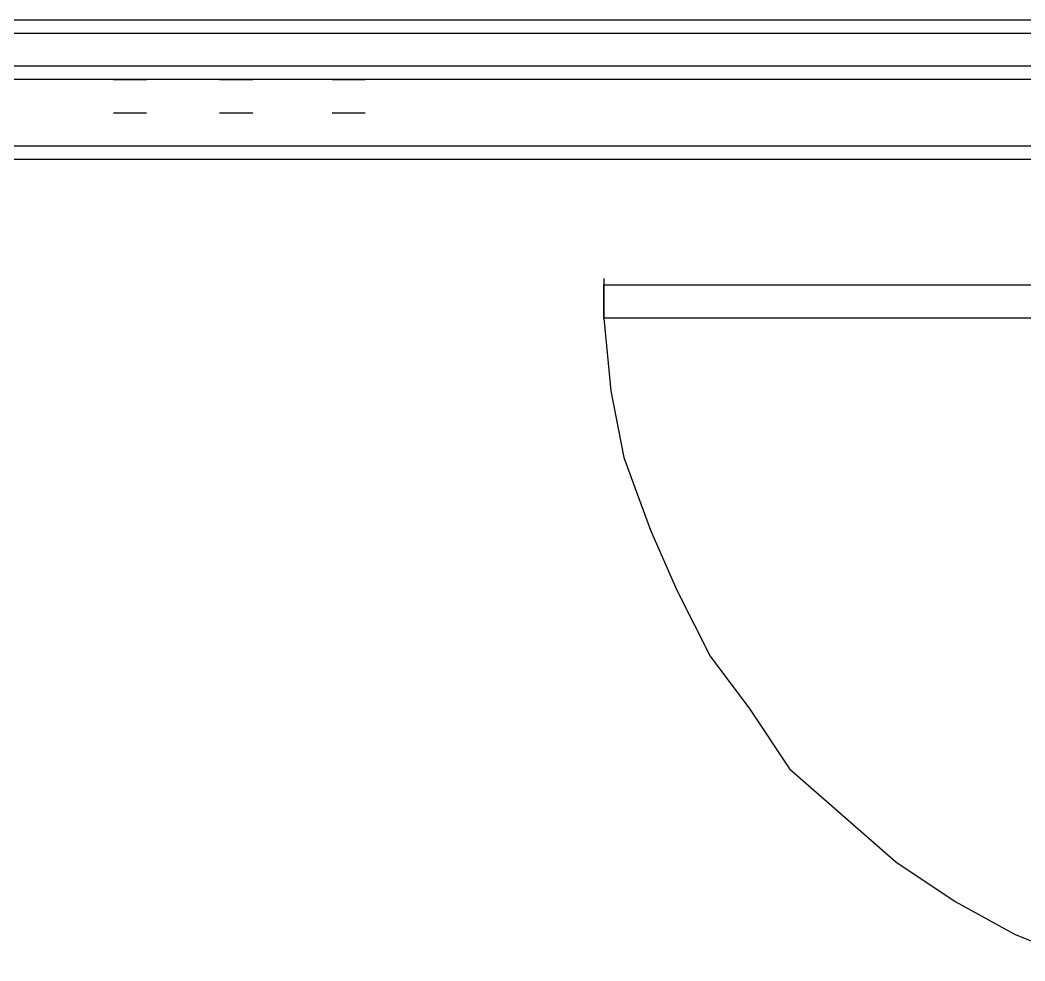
# Model space of a CAD drawing. Header units: millimetres. Extents: x 5 to 415, y 48 to 251.
# Drawn here: x 127.722 to 130.395, y 115.394 to 117.898 of the extents above; entities that cross this region are included whole.
import ezdxf

# ---------------------------------------------------------------- set-up
doc = ezdxf.new("R2010")
doc.units = ezdxf.units.MM
doc.layers.add('P', color=7, linetype='Continuous')

msp = doc.modelspace()

# ---------------------------------------------------------------- linework, layer by layer
at = {"layer": 'P'}
for points in [[(167.164, 117.898), (64.682, 117.898)], [(57.221, 117.863), (367.524, 117.863)], [(64.682, 117.863), (167.164, 117.863)], [(167.164, 117.775), (64.717, 117.775)], [(131.392, 117.74), (64.717, 117.74)], [(131.392, 117.74), (64.717, 117.74)], [(127.97, 117.74), (128.058, 117.74)], [(128.252, 117.74), (128.341, 117.74)], [(128.552, 117.74), (128.64, 117.74)], [(127.97, 117.651), (128.058, 117.651)], [(128.252, 117.651), (128.341, 117.651)], [(128.552, 117.651), (128.64, 117.651)], [(64.717, 117.563), (131.233, 117.563)], [(64.717, 117.563), (131.233, 117.563)], [(127.97, 117.563), (128.058, 117.563)], [(128.252, 117.563), (128.341, 117.563)], [(128.552, 117.563), (128.64, 117.563)], [(64.717, 117.528), (131.18, 117.528)], [(129.275, 117.21), (129.275, 117.105)], [(129.275, 117.105), (129.275, 117.193)], [(129.275, 117.193), (131.18, 117.193)], [(129.275, 117.105), (129.293, 116.911)], [(131.18, 117.105), (129.275, 117.105)], [(129.293, 116.911), (129.328, 116.734)], [(129.328, 116.734), (129.399, 116.54)], [(129.399, 116.54), (129.469, 116.381)], [(129.469, 116.381), (129.558, 116.205)], [(129.558, 116.205), (129.663, 116.064)], [(129.663, 116.064), (129.769, 115.905)], [(129.769, 115.905), (129.91, 115.782)], [(129.91, 115.782), (130.052, 115.658)], [(130.052, 115.658), (130.21, 115.552)], [(130.21, 115.552), (130.369, 115.464)], [(130.369, 115.464), (130.545, 115.394)]]:
    msp.add_lwpolyline(points, dxfattribs=at)

doc.saveas('drawing.dxf')
